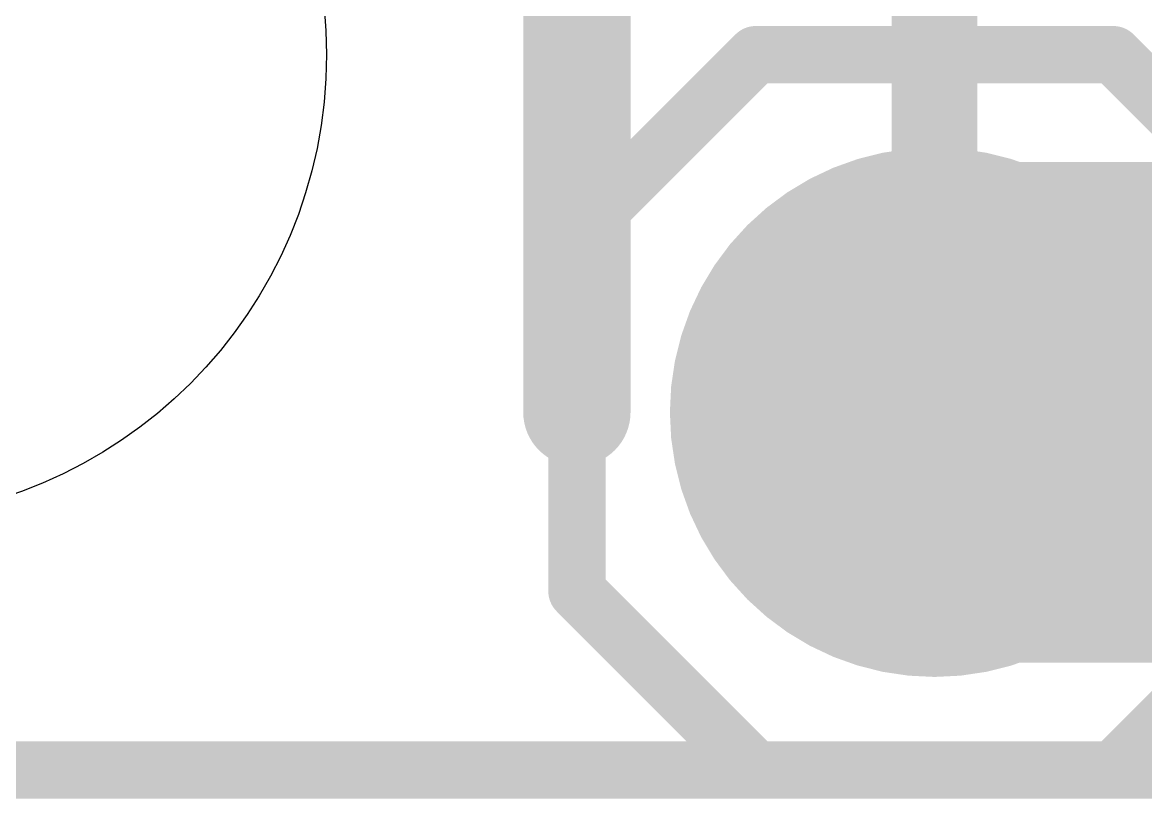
# Model space of a CAD drawing. Extents: x -36.1 to 36.1, y -36.8 to 19.2.
# Drawn here: x -14.669 to -10.681, y -19.152 to -16.396 of the extents above; entities that cross this region are included whole.
import ezdxf

# ---------------------------------------------------------------- set-up
doc = ezdxf.new("R2010")
doc.units = 0
for name, color, linetype in [('1', 12, 'CONTINUOUS'), ('16', 132, 'CONTINUOUS'), ('17', 110, 'CONTINUOUS'), ('20', 53, 'CONTINUOUS'), ('21', 41, 'CONTINUOUS'), ('22', 40, 'CONTINUOUS')]:
    doc.layers.add(name, color=color, linetype=linetype)

# ---------------------------------------------------------------- blocks, each defined once
blk = doc.blocks.new('ROUNDP')
at = {"const_width": 0.5}
blk.add_lwpolyline([(0, -0.25, 1), (0, 0.25, 1), (0, -0.25)], format="xyb", dxfattribs=at)

msp = doc.modelspace()

# ---------------------------------------------------------------- linework, layer by layer
at = {"layer": '1'}
for points, const_width in [([(-11.43, -15.24), (-11.43, -17.78)], 0.3048), ([(17.78, -19.05), (-17.78, -19.05)], 0.2032)]:
    msp.add_lwpolyline(points, dxfattribs=dict(at, const_width=const_width))
at = {"layer": '1', "const_width": 0.1524}
msp.add_lwpolyline([(-11.5062, -17.78, 1), (-11.3538, -17.78)], format="xyb", dxfattribs=at)
at = {"layer": '16', "const_width": 0.2032}
msp.add_lwpolyline([(17.78, -19.05), (-17.78, -19.05)], dxfattribs=at)
at = {"layer": '20', "const_width": 0.2032}
msp.add_lwpolyline([(17.78, -19.05), (-17.78, -19.05)], dxfattribs=at)
at = {"layer": '20'}
msp.add_circle((-15.24, -16.51), 1.651, dxfattribs=at)
at = {"layer": '21'}
for points, const_width in [([(-12.7, -16.256), (-12.065, -15.621)], 0.381), ([(-12.7, -17.78), (-12.7, -16.256)], 0.381), ([(-11.43, -17.78), (-8.89, -17.78)], 1.778)]:
    msp.add_lwpolyline(points, dxfattribs=dict(at, const_width=const_width))
for points, const_width in [([(-12.7674, -16.1886, 1), (-12.6326, -16.3234)], 0.1905), ([(-11.43, -17.3355, 1), (-11.43, -18.2245)], 0.889), ([(-12.7953, -17.78, 1), (-12.6048, -17.78)], 0.1905)]:
    msp.add_lwpolyline(points, format="xyb", dxfattribs=dict(at, const_width=const_width))
at = {"layer": '22', "const_width": 0.2032}
for points in [[(-12.065, -16.51), (-12.7, -17.145)], [(-10.795, -16.51), (-12.065, -16.51)], [(-10.795, -16.51), (-10.16, -17.145)], [(-12.7, -17.145), (-12.7, -18.415)], [(-12.7, -18.415), (-12.065, -19.05)], [(-10.16, -18.415), (-10.795, -19.05)], [(-12.065, -19.05), (-10.795, -19.05)]]:
    msp.add_lwpolyline(points, dxfattribs=at)
at = {"layer": '22', "const_width": 0.1016}
for points in [[(-12.065, -16.4592, 1), (-12.065, -16.5608)], [(-12.0291, -16.5459, 1), (-12.1009, -16.4741)], [(-10.7591, -16.4741, 1), (-10.8309, -16.5459)], [(-10.795, -16.5608, 1), (-10.795, -16.4592)], [(-12.6492, -17.145, 1), (-12.7508, -17.145)], [(-12.7359, -17.1091, 1), (-12.6641, -17.1809)], [(-12.6641, -18.3791, 1), (-12.7359, -18.4509)], [(-12.7508, -18.415, 1), (-12.6492, -18.415)], [(-12.065, -18.9992, 1), (-12.065, -19.1008)], [(-12.1009, -19.0859, 1), (-12.0291, -19.0141)], [(-10.8309, -19.0141, 1), (-10.7591, -19.0859)], [(-10.795, -19.1008, 1), (-10.795, -18.9992)]]:
    msp.add_lwpolyline(points, format="xyb", dxfattribs=at)

# ---------------------------------------------------------------- block references
at = {"layer": '17', "xscale": 1.8796, "yscale": 1.8796, "rotation": 90}
msp.add_blockref('ROUNDP', (-11.43, -17.78), dxfattribs=at)
msp.add_blockref('ROUNDP', (-11.43, -17.78), dxfattribs=at)

doc.saveas('drawing.dxf')
